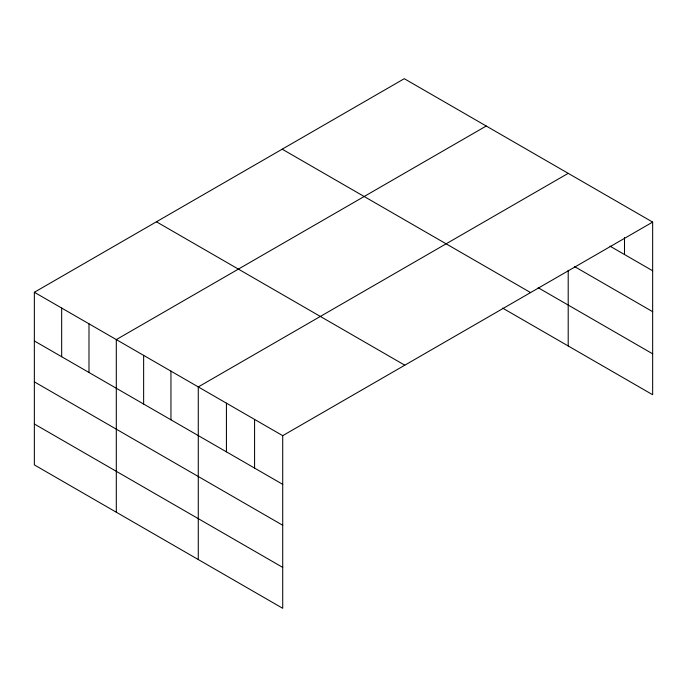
<?xml version="1.0" encoding="UTF-8"?>
<svg xmlns="http://www.w3.org/2000/svg" width="687" height="687" viewBox="0 0 687 687"><rect width="100%" height="100%" fill="white"/><g stroke="black" fill="none" stroke-linecap="round" stroke-linejoin="round"><path stroke-width="1.03" d="M652.65 222.099L282.718 435.67L282.718 608.304L34.35 464.901L34.35 292.276L404.282 78.696L652.65 222.099L652.65 394.724L502.635 308.111M486.241 126.022L116.309 339.601L116.309 512.227M568.201 173.339L198.277 386.918L198.277 559.544M609.97 246.135L652.65 270.772M574.564 266.59L652.65 311.675M538.153 287.716L652.65 353.822M282.202 149.182L530.57 292.576M156.43 221.798L404.798 365.192M34.35 292.276L282.718 435.67M34.35 340.95L282.718 484.344M34.35 381.852L282.718 525.254M34.35 423.999L282.718 567.393M624.5 237.59L624.5 254.516M568.201 270.292L568.201 345.973M254.576 419.422L254.576 468.096M226.427 403.166L226.427 451.84M170.951 371.143L170.951 419.817M143.635 355.368L143.635 404.042M88.992 323.826L88.992 372.5M61.667 308.051L61.667 356.725"/></g></svg>
